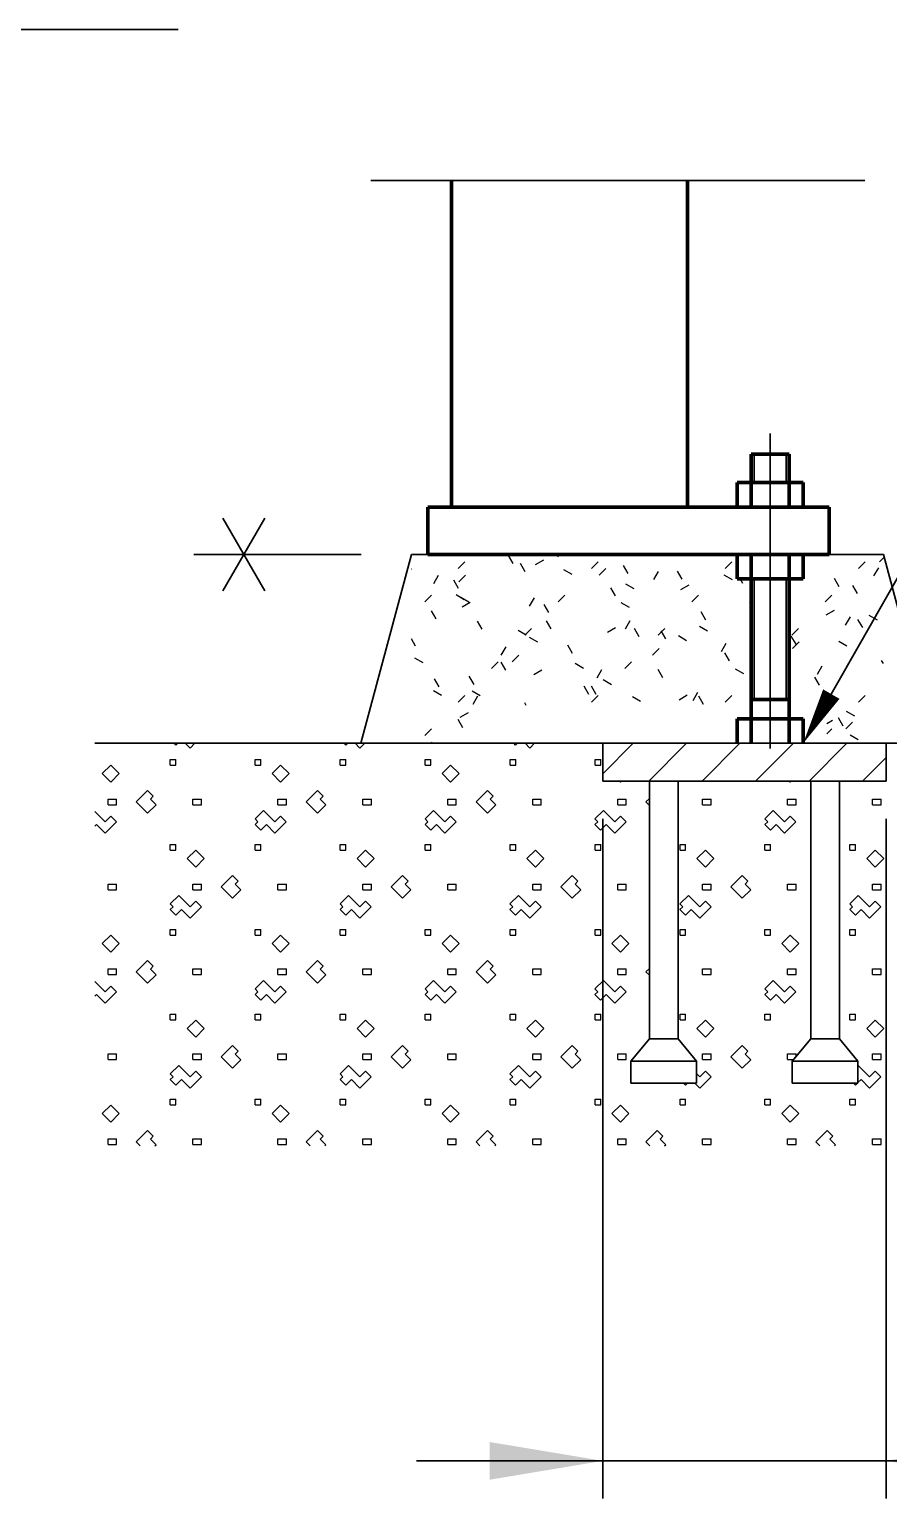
# Model space of a CAD drawing. Extents: x 68 to 8478, y -14 to 5926.
# Drawn here: x 7300 to 7664, y 2739 to 3361 of the extents above; entities that cross this region are included whole.
import ezdxf

# ---------------------------------------------------------------- set-up
doc = ezdxf.new("R2010")
doc.units = 0
doc.header["$LTSCALE"] = 10
doc.linetypes.add('ACAD_ISO08W100', pattern=[36, 24, -3, 6, -3])
doc.linetypes.add('J', pattern=[50000.1, 50000, -0.1])
doc.layers.get('0').update_dxf_attribs({"linetype": 'CONTINUOUS'})
for name, color, linetype, lineweight in [('M_EQUIP_D1', 3, 'CONTINUOUS', 35), ('M_EQUIP_E2', 4, 'CONTINUOUS', 25), ('M_EQUIP_E3', 3, 'CONTINUOUS', 35), ('M_EQUIP_E7', 7, 'CONTINUOUS', 70), ('M_EQUIP_E8', 8, 'ACAD_ISO08W100', 18), ('M_EQUIP_H_', 4, 'CONTINUOUS', 25)]:
    doc.layers.add(name, color=color, linetype=linetype, lineweight=lineweight)

# ---------------------------------------------------------------- blocks, each defined once
blk = doc.blocks.new('*X2')
at = {"color": 0, "linetype": 'J'}
for p, q in [((6215.94, 2434.48), (6214.92, 2435.5)), ((6215.94, 2434.48), (6216.96, 2435.5)), ((6223.44, 2432.98), (6220.92, 2435.5)), ((6223.44, 2432.98), (6225.96, 2435.5)), ((6305.94, 2434.48), (6304.92, 2435.5)), ((6305.94, 2434.48), (6306.96, 2435.5)), ((6313.44, 2432.98), (6310.92, 2435.5)), ((6313.44, 2432.98), (6315.96, 2435.5)), ((6395.94, 2434.48), (6394.92, 2435.5)), ((6395.94, 2434.48), (6396.96, 2435.5)), ((6403.44, 2432.98), (6400.92, 2435.5)), ((6403.44, 2432.98), (6405.96, 2435.5)), ((6176.94, 2419.48), (6181.44, 2423.98)), ((6181.44, 2414.98), (6176.94, 2419.48)), ((6185.94, 2419.48), (6181.44, 2423.98)), ((6181.44, 2414.98), (6185.94, 2419.48)), ((6213, 2427), (6216, 2427)), ((6213, 2424), (6213, 2427)), ((6213, 2424), (6216, 2424)), ((6216, 2424), (6216, 2427)), ((6258, 2427), (6261, 2427)), ((6258, 2424), (6258, 2427)), ((6258, 2424), (6261, 2424)), ((6261, 2424), (6261, 2427)), ((6266.94, 2419.48), (6271.44, 2423.98)), ((6271.44, 2414.98), (6266.94, 2419.48)), ((6275.94, 2419.48), (6271.44, 2423.98)), ((6271.44, 2414.98), (6275.94, 2419.48)), ((6303, 2427), (6306, 2427)), ((6303, 2424), (6303, 2427)), ((6303, 2424), (6306, 2424)), ((6306, 2424), (6306, 2427)), ((6348, 2427), (6351, 2427)), ((6348, 2424), (6348, 2427)), ((6348, 2424), (6351, 2424)), ((6351, 2424), (6351, 2427)), ((6356.94, 2419.48), (6361.44, 2423.98)), ((6361.44, 2414.98), (6356.94, 2419.48)), ((6365.94, 2419.48), (6361.44, 2423.98)), ((6361.44, 2414.98), (6365.94, 2419.48)), ((6393, 2427), (6396, 2427)), ((6393, 2424), (6393, 2427)), ((6393, 2424), (6396, 2424)), ((6396, 2424), (6396, 2427)), ((6438, 2427), (6441, 2427)), ((6438, 2424), (6438, 2427)), ((6438, 2424), (6441, 2424)), ((6441, 2424), (6441, 2427)), ((6451.44, 2414.98), (6450.92, 2415.5)), ((6451.44, 2414.98), (6451.96, 2415.5)), ((6541.44, 2414.98), (6540.92, 2415.5)), ((6541.44, 2414.98), (6541.96, 2415.5)), ((6180, 2406), (6184.5, 2406)), ((6180, 2403), (6180, 2406)), ((6184.5, 2403), (6184.5, 2406)), ((6194.94, 2404.48), (6200.94, 2410.48)), ((6200.94, 2398.48), (6194.94, 2404.48)), ((6203.94, 2407.48), (6200.94, 2410.48)), ((6202.44, 2405.98), (6203.94, 2407.48)), ((6205.44, 2402.98), (6202.44, 2405.98)), ((6225, 2406), (6229.5, 2406)), ((6225, 2403), (6225, 2406)), ((6229.5, 2403), (6229.5, 2406)), ((6270, 2406), (6274.5, 2406)), ((6270, 2403), (6270, 2406)), ((6274.5, 2403), (6274.5, 2406)), ((6284.94, 2404.48), (6290.94, 2410.48)), ((6290.94, 2398.48), (6284.94, 2404.48)), ((6293.94, 2407.48), (6290.94, 2410.48)), ((6292.44, 2405.98), (6293.94, 2407.48)), ((6295.44, 2402.98), (6292.44, 2405.98)), ((6315, 2406), (6319.5, 2406)), ((6315, 2403), (6315, 2406)), ((6319.5, 2403), (6319.5, 2406)), ((6360, 2406), (6364.5, 2406)), ((6360, 2403), (6360, 2406)), ((6364.5, 2403), (6364.5, 2406)), ((6374.94, 2404.48), (6380.94, 2410.48)), ((6380.94, 2398.48), (6374.94, 2404.48)), ((6383.94, 2407.48), (6380.94, 2410.48)), ((6382.44, 2405.98), (6383.94, 2407.48)), ((6385.44, 2402.98), (6382.44, 2405.98)), ((6405, 2406), (6409.5, 2406)), ((6405, 2403), (6405, 2406)), ((6409.5, 2403), (6409.5, 2406)), ((6450, 2406), (6454.5, 2406)), ((6450, 2403), (6450, 2406)), ((6454.5, 2403), (6454.5, 2406)), ((6464.94, 2404.48), (6466.77, 2406.3)), ((6466.77, 2402.65), (6464.94, 2404.48)), ((6495, 2406), (6499.5, 2406)), ((6495, 2403), (6495, 2406)), ((6499.5, 2403), (6499.5, 2406)), ((6540, 2406), (6544.5, 2406)), ((6540, 2403), (6540, 2406)), ((6544.5, 2403), (6544.5, 2406)), ((6585, 2406), (6589.5, 2406)), ((6585, 2403), (6585, 2406)), ((6589.5, 2403), (6589.5, 2406)), ((6178.44, 2393.98), (6173.04, 2399.38)), ((6178.44, 2393.98), (6181.44, 2396.98)), ((6180, 2403), (6184.5, 2403)), ((6184.44, 2393.98), (6181.44, 2396.98)), ((6200.94, 2398.48), (6205.44, 2402.98)), ((6225, 2403), (6229.5, 2403)), ((6257.94, 2395.48), (6262.44, 2399.98)), ((6268.44, 2393.98), (6262.44, 2399.98)), ((6268.44, 2393.98), (6271.44, 2396.98)), ((6270, 2403), (6274.5, 2403)), ((6274.44, 2393.98), (6271.44, 2396.98)), ((6290.94, 2398.48), (6295.44, 2402.98)), ((6315, 2403), (6319.5, 2403)), ((6347.94, 2395.48), (6352.44, 2399.98)), ((6358.44, 2393.98), (6352.44, 2399.98)), ((6358.44, 2393.98), (6361.44, 2396.98)), ((6360, 2403), (6364.5, 2403)), ((6364.44, 2393.98), (6361.44, 2396.98)), ((6380.94, 2398.48), (6385.44, 2402.98)), ((6405, 2403), (6409.5, 2403)), ((6437.94, 2395.48), (6442.44, 2399.98)), ((6448.44, 2393.98), (6442.44, 2399.98)), ((6448.44, 2393.98), (6451.44, 2396.98)), ((6450, 2403), (6454.5, 2403)), ((6454.44, 2393.98), (6451.44, 2396.98)), ((6495, 2403), (6499.5, 2403)), ((6527.94, 2395.48), (6532.44, 2399.98)), ((6538.44, 2393.98), (6532.44, 2399.98)), ((6538.44, 2393.98), (6541.44, 2396.98)), ((6540, 2403), (6544.5, 2403)), ((6544.44, 2393.98), (6541.44, 2396.98)), ((6585, 2403), (6589.5, 2403)), ((6173.04, 2391.58), (6173.94, 2392.48)), ((6178.44, 2387.98), (6173.94, 2392.48)), ((6178.44, 2387.98), (6184.44, 2393.98)), ((6259.44, 2393.98), (6257.94, 2395.48)), ((6257.94, 2392.48), (6259.44, 2393.98)), ((6260.94, 2389.48), (6257.94, 2392.48)), ((6260.94, 2389.48), (6263.94, 2392.48)), ((6268.44, 2387.98), (6263.94, 2392.48)), ((6268.44, 2387.98), (6274.44, 2393.98)), ((6349.44, 2393.98), (6347.94, 2395.48)), ((6347.94, 2392.48), (6349.44, 2393.98)), ((6350.94, 2389.48), (6347.94, 2392.48)), ((6350.94, 2389.48), (6353.94, 2392.48)), ((6358.44, 2387.98), (6353.94, 2392.48)), ((6358.44, 2387.98), (6364.44, 2393.98)), ((6439.44, 2393.98), (6437.94, 2395.48)), ((6437.94, 2392.48), (6439.44, 2393.98)), ((6440.94, 2389.48), (6437.94, 2392.48)), ((6440.94, 2389.48), (6443.94, 2392.48)), ((6448.44, 2387.98), (6443.94, 2392.48)), ((6448.44, 2387.98), (6454.44, 2393.98)), ((6529.44, 2393.98), (6527.94, 2395.48)), ((6527.94, 2392.48), (6529.44, 2393.98)), ((6530.94, 2389.48), (6527.94, 2392.48)), ((6530.94, 2389.48), (6533.94, 2392.48)), ((6538.44, 2387.98), (6533.94, 2392.48)), ((6538.44, 2387.98), (6544.44, 2393.98)), ((6213, 2382), (6216, 2382)), ((6213, 2379), (6213, 2382)), ((6216, 2379), (6216, 2382)), ((6258, 2382), (6261, 2382)), ((6258, 2379), (6258, 2382)), ((6261, 2379), (6261, 2382)), ((6303, 2382), (6306, 2382)), ((6303, 2379), (6303, 2382)), ((6306, 2379), (6306, 2382)), ((6348, 2382), (6351, 2382)), ((6348, 2379), (6348, 2382)), ((6351, 2379), (6351, 2382)), ((6393, 2382), (6396, 2382)), ((6393, 2379), (6393, 2382)), ((6396, 2379), (6396, 2382)), ((6438, 2382), (6441, 2382)), ((6438, 2379), (6438, 2382)), ((6441, 2379), (6441, 2382)), ((6483, 2382), (6486, 2382)), ((6483, 2379), (6483, 2382)), ((6486, 2379), (6486, 2382)), ((6528, 2382), (6531, 2382)), ((6528, 2379), (6528, 2382)), ((6531, 2379), (6531, 2382)), ((6573, 2382), (6576, 2382)), ((6573, 2379), (6573, 2382)), ((6576, 2379), (6576, 2382)), ((6213, 2379), (6216, 2379)), ((6221.94, 2374.48), (6226.44, 2378.98)), ((6226.44, 2369.98), (6221.94, 2374.48)), ((6230.94, 2374.48), (6226.44, 2378.98)), ((6226.44, 2369.98), (6230.94, 2374.48)), ((6258, 2379), (6261, 2379)), ((6303, 2379), (6306, 2379)), ((6311.94, 2374.48), (6316.44, 2378.98)), ((6316.44, 2369.98), (6311.94, 2374.48)), ((6320.94, 2374.48), (6316.44, 2378.98)), ((6316.44, 2369.98), (6320.94, 2374.48)), ((6348, 2379), (6351, 2379)), ((6393, 2379), (6396, 2379)), ((6401.94, 2374.48), (6406.44, 2378.98)), ((6406.44, 2369.98), (6401.94, 2374.48)), ((6410.94, 2374.48), (6406.44, 2378.98)), ((6406.44, 2369.98), (6410.94, 2374.48)), ((6438, 2379), (6441, 2379)), ((6483, 2379), (6486, 2379)), ((6491.94, 2374.48), (6496.44, 2378.98)), ((6496.44, 2369.98), (6491.94, 2374.48)), ((6500.94, 2374.48), (6496.44, 2378.98)), ((6496.44, 2369.98), (6500.94, 2374.48)), ((6528, 2379), (6531, 2379)), ((6573, 2379), (6576, 2379)), ((6581.94, 2374.48), (6586.44, 2378.98)), ((6586.44, 2369.98), (6581.94, 2374.48)), ((6590.94, 2374.48), (6586.44, 2378.98)), ((6586.44, 2369.98), (6590.94, 2374.48)), ((6239.94, 2359.48), (6245.94, 2365.48)), ((6248.94, 2362.48), (6245.94, 2365.48)), ((6329.94, 2359.48), (6335.94, 2365.48)), ((6338.94, 2362.48), (6335.94, 2365.48)), ((6419.94, 2359.48), (6425.94, 2365.48)), ((6428.94, 2362.48), (6425.94, 2365.48)), ((6509.94, 2359.48), (6515.94, 2365.48)), ((6518.94, 2362.48), (6515.94, 2365.48)), ((6180, 2361), (6184.5, 2361)), ((6180, 2358), (6180, 2361)), ((6180, 2358), (6184.5, 2358)), ((6184.5, 2358), (6184.5, 2361)), ((6225, 2361), (6229.5, 2361)), ((6225, 2358), (6225, 2361)), ((6225, 2358), (6229.5, 2358)), ((6229.5, 2358), (6229.5, 2361)), ((6245.94, 2353.48), (6239.94, 2359.48)), ((6245.94, 2353.48), (6250.44, 2357.98)), ((6247.44, 2360.98), (6248.94, 2362.48)), ((6250.44, 2357.98), (6247.44, 2360.98)), ((6270, 2361), (6274.5, 2361)), ((6270, 2358), (6270, 2361)), ((6270, 2358), (6274.5, 2358)), ((6274.5, 2358), (6274.5, 2361)), ((6315, 2361), (6319.5, 2361)), ((6315, 2358), (6315, 2361)), ((6315, 2358), (6319.5, 2358)), ((6319.5, 2358), (6319.5, 2361)), ((6335.94, 2353.48), (6329.94, 2359.48)), ((6335.94, 2353.48), (6340.44, 2357.98)), ((6337.44, 2360.98), (6338.94, 2362.48)), ((6340.44, 2357.98), (6337.44, 2360.98)), ((6360, 2361), (6364.5, 2361)), ((6360, 2358), (6360, 2361)), ((6360, 2358), (6364.5, 2358)), ((6364.5, 2358), (6364.5, 2361)), ((6405, 2361), (6409.5, 2361)), ((6405, 2358), (6405, 2361)), ((6405, 2358), (6409.5, 2358)), ((6409.5, 2358), (6409.5, 2361)), ((6425.94, 2353.48), (6419.94, 2359.48)), ((6425.94, 2353.48), (6430.44, 2357.98)), ((6427.44, 2360.98), (6428.94, 2362.48)), ((6430.44, 2357.98), (6427.44, 2360.98)), ((6450, 2361), (6454.5, 2361)), ((6450, 2358), (6450, 2361)), ((6450, 2358), (6454.5, 2358)), ((6454.5, 2358), (6454.5, 2361)), ((6495, 2361), (6499.5, 2361)), ((6495, 2358), (6495, 2361)), ((6495, 2358), (6499.5, 2358)), ((6499.5, 2358), (6499.5, 2361)), ((6515.94, 2353.48), (6509.94, 2359.48)), ((6515.94, 2353.48), (6520.44, 2357.98)), ((6517.44, 2360.98), (6518.94, 2362.48)), ((6520.44, 2357.98), (6517.44, 2360.98)), ((6540, 2361), (6544.5, 2361)), ((6540, 2358), (6540, 2361)), ((6540, 2358), (6544.5, 2358)), ((6544.5, 2358), (6544.5, 2361)), ((6585, 2361), (6589.5, 2361)), ((6585, 2358), (6585, 2361)), ((6585, 2358), (6589.5, 2358)), ((6589.5, 2358), (6589.5, 2361)), ((6212.94, 2350.48), (6217.44, 2354.98)), ((6214.44, 2348.98), (6212.94, 2350.48)), ((6223.44, 2348.98), (6217.44, 2354.98)), ((6223.44, 2348.98), (6226.44, 2351.98)), ((6229.44, 2348.98), (6226.44, 2351.98)), ((6302.94, 2350.48), (6307.44, 2354.98)), ((6304.44, 2348.98), (6302.94, 2350.48)), ((6313.44, 2348.98), (6307.44, 2354.98)), ((6313.44, 2348.98), (6316.44, 2351.98)), ((6319.44, 2348.98), (6316.44, 2351.98)), ((6392.94, 2350.48), (6397.44, 2354.98)), ((6394.44, 2348.98), (6392.94, 2350.48)), ((6403.44, 2348.98), (6397.44, 2354.98)), ((6403.44, 2348.98), (6406.44, 2351.98)), ((6409.44, 2348.98), (6406.44, 2351.98)), ((6482.94, 2350.48), (6487.44, 2354.98)), ((6484.44, 2348.98), (6482.94, 2350.48)), ((6493.44, 2348.98), (6487.44, 2354.98)), ((6493.44, 2348.98), (6496.44, 2351.98)), ((6499.44, 2348.98), (6496.44, 2351.98)), ((6572.94, 2350.48), (6577.44, 2354.98)), ((6574.44, 2348.98), (6572.94, 2350.48)), ((6583.44, 2348.98), (6577.44, 2354.98)), ((6583.44, 2348.98), (6586.44, 2351.98)), ((6589.44, 2348.98), (6586.44, 2351.98)), ((6212.94, 2347.48), (6214.44, 2348.98)), ((6215.94, 2344.48), (6212.94, 2347.48)), ((6215.94, 2344.48), (6218.94, 2347.48)), ((6223.44, 2342.98), (6218.94, 2347.48)), ((6223.44, 2342.98), (6229.44, 2348.98)), ((6302.94, 2347.48), (6304.44, 2348.98)), ((6305.94, 2344.48), (6302.94, 2347.48)), ((6305.94, 2344.48), (6308.94, 2347.48)), ((6313.44, 2342.98), (6308.94, 2347.48)), ((6313.44, 2342.98), (6319.44, 2348.98)), ((6392.94, 2347.48), (6394.44, 2348.98)), ((6395.94, 2344.48), (6392.94, 2347.48)), ((6395.94, 2344.48), (6398.94, 2347.48)), ((6403.44, 2342.98), (6398.94, 2347.48)), ((6403.44, 2342.98), (6409.44, 2348.98)), ((6482.94, 2347.48), (6484.44, 2348.98)), ((6485.94, 2344.48), (6482.94, 2347.48)), ((6485.94, 2344.48), (6488.94, 2347.48)), ((6493.44, 2342.98), (6488.94, 2347.48)), ((6493.44, 2342.98), (6499.44, 2348.98)), ((6572.94, 2347.48), (6574.44, 2348.98)), ((6575.94, 2344.48), (6572.94, 2347.48)), ((6575.94, 2344.48), (6578.94, 2347.48)), ((6583.44, 2342.98), (6578.94, 2347.48)), ((6583.44, 2342.98), (6589.44, 2348.98)), ((6176.94, 2329.48), (6181.44, 2333.98)), ((6185.94, 2329.48), (6181.44, 2333.98)), ((6213, 2337), (6216, 2337)), ((6213, 2334), (6213, 2337)), ((6213, 2334), (6216, 2334)), ((6216, 2334), (6216, 2337)), ((6258, 2337), (6261, 2337)), ((6258, 2334), (6258, 2337)), ((6258, 2334), (6261, 2334)), ((6261, 2334), (6261, 2337)), ((6266.94, 2329.48), (6271.44, 2333.98)), ((6275.94, 2329.48), (6271.44, 2333.98)), ((6303, 2337), (6306, 2337)), ((6303, 2334), (6303, 2337)), ((6303, 2334), (6306, 2334)), ((6306, 2334), (6306, 2337)), ((6348, 2337), (6351, 2337)), ((6348, 2334), (6348, 2337)), ((6348, 2334), (6351, 2334)), ((6351, 2334), (6351, 2337)), ((6356.94, 2329.48), (6361.44, 2333.98)), ((6365.94, 2329.48), (6361.44, 2333.98)), ((6393, 2337), (6396, 2337)), ((6393, 2334), (6393, 2337)), ((6393, 2334), (6396, 2334)), ((6396, 2334), (6396, 2337)), ((6438, 2337), (6441, 2337)), ((6438, 2334), (6438, 2337)), ((6438, 2334), (6441, 2334)), ((6441, 2334), (6441, 2337)), ((6446.94, 2329.48), (6451.44, 2333.98)), ((6455.94, 2329.48), (6451.44, 2333.98)), ((6483, 2337), (6486, 2337)), ((6483, 2334), (6483, 2337)), ((6483, 2334), (6486, 2334)), ((6486, 2334), (6486, 2337)), ((6528, 2337), (6531, 2337)), ((6528, 2334), (6528, 2337)), ((6528, 2334), (6531, 2334)), ((6531, 2334), (6531, 2337)), ((6536.94, 2329.48), (6541.44, 2333.98)), ((6545.94, 2329.48), (6541.44, 2333.98)), ((6573, 2337), (6576, 2337)), ((6573, 2334), (6573, 2337)), ((6573, 2334), (6576, 2334)), ((6576, 2334), (6576, 2337)), ((6181.44, 2324.98), (6176.94, 2329.48)), ((6181.44, 2324.98), (6185.94, 2329.48)), ((6271.44, 2324.98), (6266.94, 2329.48)), ((6271.44, 2324.98), (6275.94, 2329.48)), ((6361.44, 2324.98), (6356.94, 2329.48)), ((6361.44, 2324.98), (6365.94, 2329.48)), ((6451.44, 2324.98), (6446.94, 2329.48)), ((6451.44, 2324.98), (6455.94, 2329.48)), ((6541.44, 2324.98), (6536.94, 2329.48)), ((6541.44, 2324.98), (6545.94, 2329.48)), ((6194.94, 2314.48), (6200.94, 2320.48)), ((6203.94, 2317.48), (6200.94, 2320.48)), ((6284.94, 2314.48), (6290.94, 2320.48)), ((6293.94, 2317.48), (6290.94, 2320.48)), ((6374.94, 2314.48), (6380.94, 2320.48)), ((6383.94, 2317.48), (6380.94, 2320.48)), ((6180, 2316), (6184.5, 2316)), ((6180, 2313), (6180, 2316)), ((6180, 2313), (6184.5, 2313)), ((6184.5, 2313), (6184.5, 2316)), ((6200.94, 2308.48), (6194.94, 2314.48)), ((6200.94, 2308.48), (6205.44, 2312.98)), ((6202.44, 2315.98), (6203.94, 2317.48)), ((6205.44, 2312.98), (6202.44, 2315.98)), ((6225, 2316), (6229.5, 2316)), ((6225, 2313), (6225, 2316)), ((6225, 2313), (6229.5, 2313)), ((6229.5, 2313), (6229.5, 2316)), ((6270, 2316), (6274.5, 2316)), ((6270, 2313), (6270, 2316)), ((6270, 2313), (6274.5, 2313)), ((6274.5, 2313), (6274.5, 2316)), ((6290.94, 2308.48), (6284.94, 2314.48)), ((6290.94, 2308.48), (6295.44, 2312.98)), ((6292.44, 2315.98), (6293.94, 2317.48)), ((6295.44, 2312.98), (6292.44, 2315.98)), ((6315, 2316), (6319.5, 2316)), ((6315, 2313), (6315, 2316)), ((6315, 2313), (6319.5, 2313)), ((6319.5, 2313), (6319.5, 2316)), ((6360, 2316), (6364.5, 2316)), ((6360, 2313), (6360, 2316)), ((6360, 2313), (6364.5, 2313)), ((6364.5, 2313), (6364.5, 2316)), ((6380.94, 2308.48), (6374.94, 2314.48)), ((6380.94, 2308.48), (6385.44, 2312.98)), ((6382.44, 2315.98), (6383.94, 2317.48)), ((6385.44, 2312.98), (6382.44, 2315.98)), ((6405, 2316), (6409.5, 2316)), ((6405, 2313), (6405, 2316)), ((6405, 2313), (6409.5, 2313)), ((6409.5, 2313), (6409.5, 2316)), ((6450, 2316), (6454.5, 2316)), ((6450, 2313), (6450, 2316)), ((6450, 2313), (6454.5, 2313)), ((6454.5, 2313), (6454.5, 2316)), ((6464.94, 2314.48), (6466.77, 2316.31)), ((6466.77, 2312.65), (6464.94, 2314.48)), ((6495, 2316), (6499.5, 2316)), ((6495, 2313), (6495, 2316)), ((6495, 2313), (6499.5, 2313)), ((6499.5, 2313), (6499.5, 2316)), ((6540, 2316), (6544.5, 2316)), ((6540, 2313), (6540, 2316)), ((6540, 2313), (6544.5, 2313)), ((6544.5, 2313), (6544.5, 2316)), ((6585, 2316), (6589.5, 2316)), ((6585, 2313), (6585, 2316)), ((6585, 2313), (6589.5, 2313)), ((6589.5, 2313), (6589.5, 2316)), ((6178.44, 2303.98), (6173.04, 2309.38)), ((6178.44, 2303.98), (6181.44, 2306.98)), ((6178.44, 2297.98), (6184.44, 2303.98)), ((6184.44, 2303.98), (6181.44, 2306.98)), ((6257.94, 2305.48), (6262.44, 2309.98)), ((6259.44, 2303.98), (6257.94, 2305.48)), ((6257.94, 2302.48), (6259.44, 2303.98)), ((6268.44, 2303.98), (6262.44, 2309.98)), ((6268.44, 2303.98), (6271.44, 2306.98)), ((6268.44, 2297.98), (6274.44, 2303.98)), ((6274.44, 2303.98), (6271.44, 2306.98)), ((6347.94, 2305.48), (6352.44, 2309.98)), ((6349.44, 2303.98), (6347.94, 2305.48)), ((6347.94, 2302.48), (6349.44, 2303.98)), ((6358.44, 2303.98), (6352.44, 2309.98)), ((6358.44, 2303.98), (6361.44, 2306.98)), ((6358.44, 2297.98), (6364.44, 2303.98)), ((6364.44, 2303.98), (6361.44, 2306.98)), ((6437.94, 2305.48), (6442.44, 2309.98)), ((6439.44, 2303.98), (6437.94, 2305.48)), ((6437.94, 2302.48), (6439.44, 2303.98)), ((6448.44, 2303.98), (6442.44, 2309.98)), ((6448.44, 2303.98), (6451.44, 2306.98)), ((6448.44, 2297.98), (6454.44, 2303.98)), ((6454.44, 2303.98), (6451.44, 2306.98)), ((6527.94, 2305.48), (6532.44, 2309.98)), ((6529.44, 2303.98), (6527.94, 2305.48)), ((6527.94, 2302.48), (6529.44, 2303.98)), ((6538.44, 2303.98), (6532.44, 2309.98)), ((6538.44, 2303.98), (6541.44, 2306.98)), ((6538.44, 2297.98), (6544.44, 2303.98)), ((6544.44, 2303.98), (6541.44, 2306.98)), ((6173.04, 2301.58), (6173.94, 2302.48)), ((6178.44, 2297.98), (6173.94, 2302.48)), ((6260.94, 2299.48), (6257.94, 2302.48)), ((6260.94, 2299.48), (6263.94, 2302.48)), ((6268.44, 2297.98), (6263.94, 2302.48)), ((6350.94, 2299.48), (6347.94, 2302.48)), ((6350.94, 2299.48), (6353.94, 2302.48)), ((6358.44, 2297.98), (6353.94, 2302.48)), ((6440.94, 2299.48), (6437.94, 2302.48)), ((6440.94, 2299.48), (6443.94, 2302.48)), ((6448.44, 2297.98), (6443.94, 2302.48)), ((6530.94, 2299.48), (6527.94, 2302.48)), ((6530.94, 2299.48), (6533.94, 2302.48)), ((6538.44, 2297.98), (6533.94, 2302.48)), ((6213, 2292), (6216, 2292)), ((6213, 2289), (6213, 2292)), ((6213, 2289), (6216, 2289)), ((6216, 2289), (6216, 2292)), ((6221.94, 2284.48), (6226.44, 2288.98)), ((6230.94, 2284.48), (6226.44, 2288.98)), ((6258, 2292), (6261, 2292)), ((6258, 2289), (6258, 2292)), ((6258, 2289), (6261, 2289)), ((6261, 2289), (6261, 2292)), ((6303, 2292), (6306, 2292)), ((6303, 2289), (6303, 2292)), ((6303, 2289), (6306, 2289)), ((6306, 2289), (6306, 2292)), ((6311.94, 2284.48), (6316.44, 2288.98)), ((6320.94, 2284.48), (6316.44, 2288.98)), ((6348, 2292), (6351, 2292)), ((6348, 2289), (6348, 2292)), ((6348, 2289), (6351, 2289)), ((6351, 2289), (6351, 2292)), ((6393, 2292), (6396, 2292)), ((6393, 2289), (6393, 2292)), ((6393, 2289), (6396, 2289)), ((6396, 2289), (6396, 2292)), ((6401.94, 2284.48), (6406.44, 2288.98)), ((6410.94, 2284.48), (6406.44, 2288.98)), ((6438, 2292), (6441, 2292)), ((6438, 2289), (6438, 2292)), ((6438, 2289), (6441, 2289)), ((6441, 2289), (6441, 2292)), ((6483, 2292), (6486, 2292)), ((6483, 2289), (6483, 2292)), ((6483, 2289), (6486, 2289)), ((6486, 2289), (6486, 2292)), ((6491.94, 2284.48), (6496.44, 2288.98)), ((6500.94, 2284.48), (6496.44, 2288.98)), ((6528, 2292), (6531, 2292)), ((6528, 2289), (6528, 2292)), ((6528, 2289), (6531, 2289)), ((6531, 2289), (6531, 2292)), ((6573, 2292), (6576, 2292)), ((6573, 2289), (6573, 2292)), ((6573, 2289), (6576, 2289)), ((6576, 2289), (6576, 2292)), ((6581.94, 2284.48), (6586.44, 2288.98)), ((6590.94, 2284.48), (6586.44, 2288.98)), ((6226.44, 2279.98), (6221.94, 2284.48)), ((6226.44, 2279.98), (6230.94, 2284.48)), ((6316.44, 2279.98), (6311.94, 2284.48)), ((6316.44, 2279.98), (6320.94, 2284.48)), ((6406.44, 2279.98), (6401.94, 2284.48)), ((6406.44, 2279.98), (6410.94, 2284.48)), ((6496.44, 2279.98), (6491.94, 2284.48)), ((6496.44, 2279.98), (6500.94, 2284.48)), ((6586.44, 2279.98), (6581.94, 2284.48)), ((6586.44, 2279.98), (6590.94, 2284.48)), ((6239.94, 2269.48), (6245.94, 2275.48)), ((6248.94, 2272.48), (6245.94, 2275.48)), ((6247.44, 2270.98), (6248.94, 2272.48)), ((6329.94, 2269.48), (6335.94, 2275.48)), ((6338.94, 2272.48), (6335.94, 2275.48)), ((6337.44, 2270.98), (6338.94, 2272.48)), ((6419.94, 2269.48), (6425.94, 2275.48)), ((6428.94, 2272.48), (6425.94, 2275.48)), ((6427.44, 2270.98), (6428.94, 2272.48)), ((6509.94, 2269.48), (6515.94, 2275.48)), ((6518.94, 2272.48), (6515.94, 2275.48)), ((6517.44, 2270.98), (6518.94, 2272.48)), ((6180, 2271), (6184.5, 2271)), ((6180, 2268), (6180, 2271)), ((6180, 2268), (6184.5, 2268)), ((6184.5, 2268), (6184.5, 2271)), ((6212.94, 2260.48), (6217.44, 2264.98)), ((6223.44, 2258.98), (6217.44, 2264.98)), ((6225, 2271), (6229.5, 2271)), ((6225, 2268), (6225, 2271)), ((6225, 2268), (6229.5, 2268)), ((6229.5, 2268), (6229.5, 2271)), ((6245.94, 2263.48), (6239.94, 2269.48)), ((6245.94, 2263.48), (6250.44, 2267.98)), ((6250.44, 2267.98), (6247.44, 2270.98)), ((6270, 2271), (6274.5, 2271)), ((6270, 2268), (6270, 2271)), ((6270, 2268), (6274.5, 2268)), ((6274.5, 2268), (6274.5, 2271)), ((6302.94, 2260.48), (6307.44, 2264.98)), ((6313.44, 2258.98), (6307.44, 2264.98)), ((6315, 2271), (6319.5, 2271)), ((6315, 2268), (6315, 2271)), ((6315, 2268), (6319.5, 2268)), ((6319.5, 2268), (6319.5, 2271)), ((6335.94, 2263.48), (6329.94, 2269.48)), ((6335.94, 2263.48), (6340.44, 2267.98)), ((6340.44, 2267.98), (6337.44, 2270.98)), ((6360, 2271), (6364.5, 2271)), ((6360, 2268), (6360, 2271)), ((6360, 2268), (6364.5, 2268)), ((6364.5, 2268), (6364.5, 2271)), ((6392.94, 2260.48), (6397.44, 2264.98)), ((6403.44, 2258.98), (6397.44, 2264.98)), ((6405, 2271), (6409.5, 2271)), ((6405, 2268), (6405, 2271)), ((6405, 2268), (6409.5, 2268)), ((6409.5, 2268), (6409.5, 2271)), ((6425.94, 2263.48), (6419.94, 2269.48)), ((6425.94, 2263.48), (6430.44, 2267.98)), ((6430.44, 2267.98), (6427.44, 2270.98)), ((6450, 2271), (6454.5, 2271)), ((6450, 2268), (6450, 2271)), ((6450, 2268), (6454.5, 2268)), ((6454.5, 2268), (6454.5, 2271)), ((6495, 2271), (6499.5, 2271)), ((6495, 2268), (6495, 2271)), ((6495, 2268), (6499.5, 2268)), ((6499.5, 2268), (6499.5, 2271)), ((6515.94, 2263.48), (6509.94, 2269.48)), ((6515.94, 2263.48), (6520.44, 2267.98)), ((6520.44, 2267.98), (6517.44, 2270.98)), ((6540, 2271), (6544.5, 2271)), ((6540, 2268), (6540, 2271)), ((6540, 2268), (6543.06, 2268)), ((6544.5, 2269.73), (6544.5, 2271)), ((6577.28, 2264.82), (6577.44, 2264.98)), ((6583.44, 2258.98), (6577.44, 2264.98)), ((6585, 2271), (6589.5, 2271)), ((6585, 2268), (6585, 2271)), ((6585, 2268), (6589.5, 2268)), ((6589.5, 2268), (6589.5, 2271)), ((6214.44, 2258.98), (6212.94, 2260.48)), ((6212.94, 2257.48), (6214.44, 2258.98)), ((6215.94, 2254.48), (6212.94, 2257.48)), ((6215.94, 2254.48), (6218.94, 2257.48)), ((6223.44, 2252.98), (6218.94, 2257.48)), ((6223.44, 2258.98), (6226.44, 2261.98)), ((6223.44, 2252.98), (6229.44, 2258.98)), ((6229.44, 2258.98), (6226.44, 2261.98)), ((6304.44, 2258.98), (6302.94, 2260.48)), ((6302.94, 2257.48), (6304.44, 2258.98)), ((6305.94, 2254.48), (6302.94, 2257.48)), ((6305.94, 2254.48), (6308.94, 2257.48)), ((6313.44, 2252.98), (6308.94, 2257.48)), ((6313.44, 2258.98), (6316.44, 2261.98)), ((6313.44, 2252.98), (6319.44, 2258.98)), ((6319.44, 2258.98), (6316.44, 2261.98)), ((6394.44, 2258.98), (6392.94, 2260.48)), ((6392.94, 2257.48), (6394.44, 2258.98)), ((6395.94, 2254.48), (6392.94, 2257.48)), ((6395.94, 2254.48), (6398.94, 2257.48)), ((6403.44, 2252.98), (6398.94, 2257.48)), ((6403.44, 2258.98), (6406.44, 2261.98)), ((6403.44, 2252.98), (6409.44, 2258.98)), ((6409.44, 2258.98), (6406.44, 2261.98)), ((6493.44, 2258.98), (6491.79, 2260.63)), ((6493.44, 2258.98), (6496.44, 2261.98)), ((6493.44, 2252.98), (6499.44, 2258.98)), ((6499.44, 2258.98), (6496.44, 2261.98)), ((6577.28, 2255.82), (6578.94, 2257.48)), ((6583.44, 2252.98), (6578.94, 2257.48)), ((6583.44, 2258.98), (6586.44, 2261.98)), ((6583.44, 2252.98), (6589.44, 2258.98)), ((6589.44, 2258.98), (6586.44, 2261.98)), ((6485.94, 2254.48), (6484.92, 2255.5)), ((6485.94, 2254.48), (6486.96, 2255.5)), ((6493.44, 2252.98), (6490.92, 2255.5)), ((6575.94, 2254.48), (6574.92, 2255.5)), ((6575.94, 2254.48), (6576.96, 2255.5)), ((6176.94, 2239.48), (6181.44, 2243.98)), ((6185.94, 2239.48), (6181.44, 2243.98)), ((6213, 2247), (6216, 2247)), ((6213, 2244), (6213, 2247)), ((6213, 2244), (6216, 2244)), ((6216, 2244), (6216, 2247)), ((6258, 2247), (6261, 2247)), ((6258, 2244), (6258, 2247)), ((6258, 2244), (6261, 2244)), ((6261, 2244), (6261, 2247)), ((6266.94, 2239.48), (6271.44, 2243.98)), ((6275.94, 2239.48), (6271.44, 2243.98)), ((6303, 2247), (6306, 2247)), ((6303, 2244), (6303, 2247)), ((6303, 2244), (6306, 2244)), ((6306, 2244), (6306, 2247)), ((6348, 2247), (6351, 2247)), ((6348, 2244), (6348, 2247)), ((6348, 2244), (6351, 2244)), ((6351, 2244), (6351, 2247)), ((6356.94, 2239.48), (6361.44, 2243.98)), ((6365.94, 2239.48), (6361.44, 2243.98)), ((6393, 2247), (6396, 2247)), ((6393, 2244), (6393, 2247)), ((6393, 2244), (6396, 2244)), ((6396, 2244), (6396, 2247)), ((6438, 2247), (6441, 2247)), ((6438, 2244), (6438, 2247)), ((6438, 2244), (6441, 2244)), ((6441, 2244), (6441, 2247)), ((6446.94, 2239.48), (6451.44, 2243.98)), ((6455.94, 2239.48), (6451.44, 2243.98)), ((6483, 2247), (6486, 2247)), ((6483, 2244), (6483, 2247)), ((6483, 2244), (6486, 2244)), ((6486, 2244), (6486, 2247)), ((6528, 2247), (6531, 2247)), ((6528, 2244), (6528, 2247)), ((6528, 2244), (6531, 2244)), ((6531, 2244), (6531, 2247)), ((6536.94, 2239.48), (6541.44, 2243.98)), ((6545.94, 2239.48), (6541.44, 2243.98)), ((6573, 2247), (6576, 2247)), ((6573, 2244), (6573, 2247)), ((6573, 2244), (6576, 2244)), ((6576, 2244), (6576, 2247)), ((6181.44, 2234.98), (6176.94, 2239.48)), ((6181.44, 2234.98), (6185.94, 2239.48)), ((6271.44, 2234.98), (6266.94, 2239.48)), ((6271.44, 2234.98), (6275.94, 2239.48)), ((6361.44, 2234.98), (6356.94, 2239.48)), ((6361.44, 2234.98), (6365.94, 2239.48)), ((6451.44, 2234.98), (6446.94, 2239.48)), ((6451.44, 2234.98), (6455.94, 2239.48)), ((6541.44, 2234.98), (6536.94, 2239.48)), ((6541.44, 2234.98), (6545.94, 2239.48)), ((6180, 2226), (6184.5, 2226)), ((6180, 2223), (6180, 2226)), ((6184.5, 2223), (6184.5, 2226)), ((6194.94, 2224.48), (6200.94, 2230.48)), ((6203.94, 2227.48), (6200.94, 2230.48)), ((6202.44, 2225.98), (6203.94, 2227.48)), ((6205.44, 2222.98), (6202.44, 2225.98)), ((6225, 2226), (6229.5, 2226)), ((6225, 2223), (6225, 2226)), ((6229.5, 2223), (6229.5, 2226)), ((6270, 2226), (6274.5, 2226)), ((6270, 2223), (6270, 2226)), ((6274.5, 2223), (6274.5, 2226)), ((6284.94, 2224.48), (6290.94, 2230.48)), ((6293.94, 2227.48), (6290.94, 2230.48)), ((6292.44, 2225.98), (6293.94, 2227.48)), ((6295.44, 2222.98), (6292.44, 2225.98)), ((6315, 2226), (6319.5, 2226)), ((6315, 2223), (6315, 2226)), ((6319.5, 2223), (6319.5, 2226)), ((6360, 2226), (6364.5, 2226)), ((6360, 2223), (6360, 2226)), ((6364.5, 2223), (6364.5, 2226)), ((6374.94, 2224.48), (6380.94, 2230.48)), ((6383.94, 2227.48), (6380.94, 2230.48)), ((6382.44, 2225.98), (6383.94, 2227.48)), ((6385.44, 2222.98), (6382.44, 2225.98)), ((6405, 2226), (6409.5, 2226)), ((6405, 2223), (6405, 2226)), ((6409.5, 2223), (6409.5, 2226)), ((6450, 2226), (6454.5, 2226)), ((6450, 2223), (6450, 2226)), ((6454.5, 2223), (6454.5, 2226)), ((6464.94, 2224.48), (6470.94, 2230.48)), ((6473.94, 2227.48), (6470.94, 2230.48)), ((6472.44, 2225.98), (6473.94, 2227.48)), ((6475.44, 2222.98), (6472.44, 2225.98)), ((6495, 2226), (6499.5, 2226)), ((6495, 2223), (6495, 2226)), ((6499.5, 2223), (6499.5, 2226)), ((6540, 2226), (6544.5, 2226)), ((6540, 2223), (6540, 2226)), ((6544.5, 2223), (6544.5, 2226)), ((6554.94, 2224.48), (6560.94, 2230.48)), ((6563.94, 2227.48), (6560.94, 2230.48)), ((6562.44, 2225.98), (6563.94, 2227.48)), ((6565.44, 2222.98), (6562.44, 2225.98)), ((6585, 2226), (6589.5, 2226)), ((6585, 2223), (6585, 2226)), ((6589.5, 2223), (6589.5, 2226)), ((6180, 2223), (6184.5, 2223)), ((6197.05, 2222.37), (6194.94, 2224.48)), ((6204.83, 2222.37), (6205.44, 2222.98)), ((6225, 2223), (6229.5, 2223)), ((6270, 2223), (6274.5, 2223)), ((6287.05, 2222.37), (6284.94, 2224.48)), ((6294.83, 2222.37), (6295.44, 2222.98)), ((6315, 2223), (6319.5, 2223)), ((6360, 2223), (6364.5, 2223)), ((6377.05, 2222.37), (6374.94, 2224.48)), ((6384.83, 2222.37), (6385.44, 2222.98)), ((6405, 2223), (6409.5, 2223)), ((6450, 2223), (6454.5, 2223)), ((6467.05, 2222.37), (6464.94, 2224.48)), ((6474.83, 2222.37), (6475.44, 2222.98)), ((6495, 2223), (6499.5, 2223)), ((6540, 2223), (6544.5, 2223)), ((6557.05, 2222.37), (6554.94, 2224.48)), ((6564.83, 2222.37), (6565.44, 2222.98)), ((6585, 2223), (6589.5, 2223))]:
    blk.add_line(p, q, dxfattribs=at)
blk = doc.blocks.new('*X1')
at = {"color": 0, "linetype": 'J'}
for p, q in [((9608.97, 1828.3), (9612.51, 1831.84)), ((9638.23, 1830.91), (9635.73, 1835.24)), ((9644.57, 1826.58), (9642.07, 1830.91)), ((9650.07, 1830.42), (9654.4, 1832.92)), ((9661.89, 1834.39), (9662.67, 1835.74)), ((9679.69, 1828.3), (9683.22, 1831.84)), ((9679.89, 1835.42), (9679.7, 1835.74)), ((9683.65, 1824.76), (9687.19, 1828.3)), ((9699.04, 1825.6), (9696.54, 1829.93)), ((9750.4, 1828.3), (9753.93, 1831.84)), ((9821.11, 1828.3), (9824.64, 1831.84)), ((9829.29, 1824.34), (9831.79, 1828.67)), ((9832.14, 1831.84), (9834.29, 1833.98)), ((9584.44, 1827.92), (9584.29, 1828.01)), ((9596.09, 1820.42), (9598.59, 1824.75)), ((9609.26, 1817.74), (9606.76, 1822.07)), ((9609.4, 1821.23), (9612.94, 1824.76)), ((9669.39, 1825.06), (9665.06, 1827.56)), ((9712.69, 1822.38), (9715.19, 1826.71)), ((9727.7, 1822.61), (9725.2, 1826.94)), ((9754.34, 1822.2), (9750.01, 1824.7)), ((9759.84, 1820.29), (9758.42, 1822.74)), ((9792.15, 1823.36), (9791.79, 1823.58)), ((9810.82, 1818.64), (9808.32, 1822.97)), ((9591.3, 1810.62), (9594.83, 1814.16)), ((9612.25, 1811.76), (9607.92, 1814.26)), ((9614.75, 1810.42), (9610.42, 1812.92)), ((9646.89, 1808.41), (9649.39, 1812.74)), ((9662.01, 1810.62), (9665.54, 1814.16)), ((9692.39, 1813.77), (9689.89, 1818.1)), ((9702.2, 1817.56), (9697.87, 1820.06)), ((9727.03, 1817.12), (9731.36, 1819.62)), ((9732.72, 1810.62), (9736.25, 1814.16)), ((9803.43, 1810.62), (9806.96, 1814.16)), ((9820.64, 1814.98), (9818.14, 1819.31)), ((9597.43, 1801.58), (9594.93, 1805.91)), ((9611.09, 1807.92), (9615.42, 1810.42)), ((9657.07, 1804.93), (9654.57, 1809.26)), ((9699.7, 1807.56), (9695.37, 1810.06)), ((9740.2, 1800.96), (9737.7, 1805.29)), ((9763.49, 1810.37), (9764.29, 1811.75)), ((9784.65, 1804.7), (9784.29, 1804.92)), ((9803.99, 1803.81), (9808.32, 1806.31)), ((9621.76, 1796.09), (9619.26, 1800.42)), ((9658.23, 1796.27), (9655.73, 1800.6)), ((9688.06, 1794.62), (9692.39, 1797.12)), ((9697.69, 1796.4), (9700.19, 1800.73)), ((9741.17, 1795.06), (9736.84, 1797.56)), ((9814.29, 1798.36), (9816.79, 1802.69)), ((9823.32, 1796.98), (9820.82, 1801.31)), ((9831.12, 1800.86), (9826.79, 1803.36)), ((9586.45, 1787.25), (9584.29, 1791)), ((9645.06, 1792.92), (9640.73, 1795.42)), ((9644.33, 1792.94), (9647.87, 1796.48)), ((9651.22, 1789.26), (9646.89, 1791.76)), ((9704.89, 1792.12), (9702.39, 1796.45)), ((9715.04, 1792.94), (9718.58, 1796.48)), ((9719.04, 1790.96), (9716.54, 1795.29)), ((9730.01, 1790.06), (9725.68, 1792.56)), ((9788.01, 1788.15), (9785.51, 1792.48)), ((9785.75, 1792.94), (9789.29, 1796.48)), ((9786.18, 1785.87), (9789.72, 1789.41)), ((9814.96, 1787.2), (9810.63, 1789.7)), ((9631.89, 1782.43), (9634.39, 1786.76)), ((9637.69, 1778.8), (9641.22, 1782.34)), ((9669.57, 1783.28), (9667.07, 1787.61)), ((9711.93, 1782.34), (9715.47, 1785.87)), ((9748.49, 1784.39), (9750.99, 1788.72)), ((9752.7, 1779.31), (9750.2, 1783.64)), ((9590.42, 1778.28), (9586.09, 1780.78)), ((9626.65, 1775.27), (9630.19, 1778.8)), ((9634.26, 1774.44), (9631.76, 1778.77)), ((9649.08, 1772.12), (9653.41, 1774.62)), ((9675.37, 1775.42), (9671.04, 1777.92)), ((9682.69, 1770.42), (9685.19, 1774.75)), ((9697.36, 1775.27), (9700.9, 1778.8)), ((9717.39, 1770.47), (9714.89, 1774.8)), ((9760.32, 1772.56), (9755.99, 1775.06)), ((9799.29, 1772.38), (9801.79, 1776.71)), ((9834.29, 1777.99), (9833.32, 1779.66)), ((9598.95, 1765.6), (9596.45, 1769.93)), ((9617.43, 1766.94), (9614.93, 1771.27)), ((9678.23, 1761.63), (9675.73, 1765.96)), ((9682.07, 1761.63), (9679.57, 1765.96)), ((9690.19, 1766.76), (9685.86, 1769.26)), ((9800.51, 1766.49), (9798.01, 1770.82)), ((9600.24, 1760.96), (9595.91, 1763.46)), ((9608.97, 1757.59), (9612.51, 1761.12)), ((9620.73, 1760.78), (9616.4, 1763.28)), ((9616.89, 1756.45), (9619.39, 1760.78)), ((9679.69, 1757.59), (9683.22, 1761.12)), ((9705.68, 1757.92), (9701.35, 1760.42)), ((9726.05, 1758.81), (9730.38, 1761.31)), ((9733.49, 1758.41), (9735.99, 1762.74)), ((9739.04, 1756.31), (9736.54, 1760.65)), ((9750.4, 1757.59), (9753.93, 1761.12)), ((9821.11, 1757.59), (9824.64, 1761.12)), ((9610.11, 1749.62), (9614.44, 1752.12)), ((9645.06, 1755.74), (9644.26, 1757.12)), ((9819.11, 1750.06), (9814.78, 1752.56)), ((9591.3, 1739.91), (9594.83, 1743.45)), ((9611.45, 1743.95), (9608.95, 1748.28)), ((9804.29, 1746.25), (9807.34, 1748.01)), ((9804.29, 1740.77), (9806.96, 1743.45)), ((9813.01, 1744.84), (9810.51, 1749.17)), ((9814.46, 1743.45), (9818, 1746.98)), ((9594.62, 1735.74), (9595.26, 1736.38)), ((9820.94, 1737.56), (9816.61, 1740.06))]:
    blk.add_line(p, q, dxfattribs=at)
blk = doc.blocks.new('TOIMITUSR')
at = {"layer": 'M_EQUIP_E3', "linetype": 'ACAD_ISO08W100', "lineweight": 35}
for p, q in [((87.5, -21.65), (112.5, 21.65)), ((87.5, 21.65), (112.5, -21.65)), ((30, 0), (130, 0))]:
    blk.add_line(p, q, dxfattribs=at)

msp = doc.modelspace()

# ---------------------------------------------------------------- linework, layer by layer
at = {"layer": 'M_EQUIP_D1', "color": 3, "linetype": 'Continuous'}
for points in [[(7494.89, 2747), (7494.89, 2763), (7542.89, 2755)], [(7710.89, 2747), (7710.89, 2763), (7662.89, 2755)]]:
    msp.add_solid(points, dxfattribs=at)
at = {"layer": 'M_EQUIP_E2', "color": 4, "linetype": 'Continuous', "lineweight": 25}
for p, q in [((7542.89, 3046.06), (7555.75, 3058.93)), ((7562.38, 3042.93), (7578.38, 3058.93)), ((7585.01, 3042.93), (7601.01, 3058.93)), ((7607.64, 3042.93), (7623.64, 3058.93)), ((7630.26, 3042.93), (7646.26, 3058.93)), ((7652.89, 3042.93), (7662.89, 3052.93))]:
    msp.add_line(p, q, dxfattribs=at)
at = {"layer": 'M_EQUIP_E3', "color": 3, "linetype": 'Continuous', "lineweight": 35}
for p, q in [((6599.47, 3361.32), (7362.91, 3361.32)), ((7639.72, 3079.76), (7710.69, 3204.46)), ((7461.79, 3138.93), (7440.35, 3058.93)), ((7493.79, 3138.93), (7461.79, 3138.93)), ((7661.79, 3138.93), (7637.79, 3138.93)), ((7661.79, 3138.93), (7683.22, 3058.93)), ((7327.62, 3058.93), (7798.78, 3058.93)), ((7542.89, 3042.93), (7542.89, 3058.93)), ((7662.89, 3042.93), (7662.89, 3058.93)), ((7542.89, 3042.93), (7662.89, 3042.93)), ((7562.6, 3042.93), (7562.6, 2933.77)), ((7574.77, 3042.93), (7574.77, 2933.77)), ((7631, 3042.93), (7631, 2933.77)), ((7643.17, 3042.93), (7643.17, 2933.77)), ((7542.89, 3026.93), (7542.89, 2739)), ((7662.89, 3026.93), (7662.89, 2739)), ((7562.6, 2933.77), (7554.75, 2924.35)), ((7562.6, 2933.77), (7574.77, 2933.77)), ((7574.77, 2933.77), (7582.62, 2924.35)), ((7631, 2933.77), (7623.15, 2924.35)), ((7643.17, 2933.77), (7631, 2933.77)), ((7643.17, 2933.77), (7651.02, 2924.35)), ((7554.75, 2924.35), (7554.75, 2914.93)), ((7554.75, 2924.35), (7582.62, 2924.35)), ((7582.62, 2924.35), (7582.62, 2914.93)), ((7651.02, 2924.35), (7623.15, 2924.35)), ((7623.15, 2924.35), (7623.15, 2914.93)), ((7651.02, 2924.35), (7651.02, 2914.93)), ((7554.75, 2914.93), (7582.62, 2914.93)), ((7651.02, 2914.93), (7623.15, 2914.93)), ((7463.99, 2755), (8244.28, 2755))]:
    msp.add_line(p, q, dxfattribs=at)
at = {"layer": 'M_EQUIP_E3', "color": 3, "linetype": 'ACAD_ISO08W100', "lineweight": 35}
for p, q in [((7444.56, 3297.36), (7653.94, 3297.36)), ((7613.79, 3056.77), (7613.79, 3190.08)), ((7606.99, 3169.33), (7606.99, 3181.33)), ((7620.59, 3169.33), (7620.59, 3181.33)), ((7606.99, 3077.55), (7606.99, 3128.53)), ((7620.59, 3077.55), (7620.59, 3128.53))]:
    msp.add_line(p, q, dxfattribs=at)
at = {"layer": 'M_EQUIP_E3', "color": 3, "linetype": 'Continuous', "lineweight": 35}
msp.add_lwpolyline([(7627.79, 3058.93, 0, 8, 0), (7639.72, 3079.76, 8, 8, 0)], format="xyseb", dxfattribs=at)
at = {"layer": 'M_EQUIP_E7'}
for p, q in [((7478.79, 3297.36), (7478.79, 3158.93)), ((7578.79, 3297.36), (7578.79, 3158.93)), ((7468.79, 3158.93), (7638.79, 3158.93)), ((7468.79, 3158.93), (7638.79, 3158.93)), ((7468.79, 3158.93), (7468.79, 3138.93)), ((7638.79, 3158.93), (7638.79, 3138.93)), ((7468.79, 3138.93), (7638.79, 3138.93))]:
    msp.add_line(p, q, dxfattribs=at)
at = {"layer": 'M_EQUIP_E7', "color": 7, "linetype": 'Continuous', "lineweight": 70}
for p, q in [((7605.79, 3158.93), (7605.79, 3181.33)), ((7605.79, 3181.33), (7621.79, 3181.33)), ((7621.79, 3158.93), (7621.79, 3181.33)), ((7599.79, 3169.33), (7627.79, 3169.33)), ((7599.79, 3158.93), (7599.79, 3169.33)), ((7627.79, 3158.93), (7627.79, 3169.33)), ((7637.79, 3138.93), (7493.79, 3138.93)), ((7599.79, 3138.93), (7599.79, 3128.53)), ((7605.79, 3058.93), (7605.79, 3138.93)), ((7621.79, 3058.93), (7621.79, 3138.93)), ((7627.79, 3138.93), (7627.79, 3128.53)), ((7599.79, 3128.53), (7627.79, 3128.53)), ((7605.79, 3077.55), (7621.79, 3077.55)), ((7599.79, 3058.93), (7599.79, 3069.33)), ((7599.79, 3069.33), (7627.79, 3069.33)), ((7627.79, 3058.93), (7627.79, 3069.33))]:
    msp.add_line(p, q, dxfattribs=at)
at = {"layer": 'M_EQUIP_E8'}
msp.add_line((7613.79, 3114.64), (7613.79, 3168.03), dxfattribs=at)

# ---------------------------------------------------------------- block references
at = {"layer": 'M_EQUIP_E3', "linetype": 'ACAD_ISO08W100', "lineweight": 35, "xscale": -0.7100000000000364, "yscale": 0.7100000000000364, "zscale": 0.71}
msp.add_blockref('TOIMITUSR', (7461.79, 3138.93), dxfattribs=at)
at = {"layer": 'M_EQUIP_H_', "color": 4, "linetype": 'Continuous', "xscale": 0.7999999999999545, "yscale": 0.7999999999999545, "zscale": 0.7999999999999545}
for name, p in [('*X1', (-205.64, 1670.34)), ('*X2', (2389.19, 1110.53))]:
    msp.add_blockref(name, p, dxfattribs=at)

doc.saveas('drawing.dxf')
